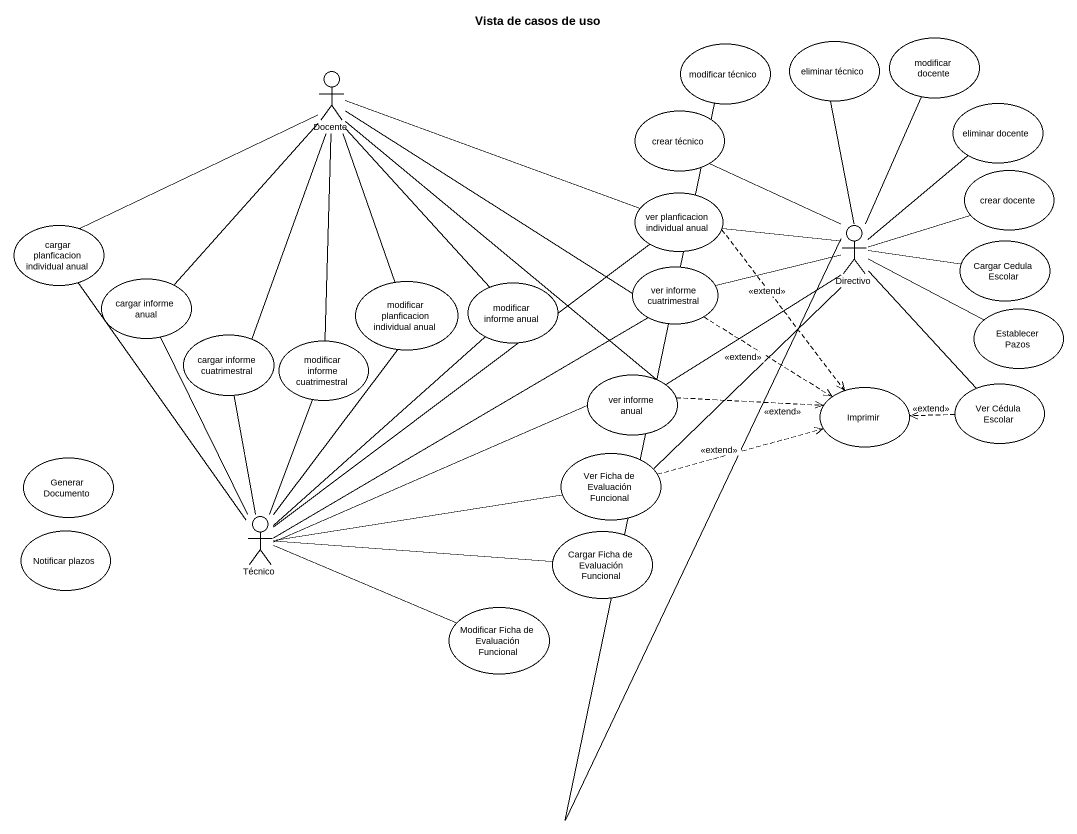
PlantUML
@startuml
title Vista de casos de uso
usecase "modificar técnico" as modificar_técnico
usecase "eliminar técnico" as eliminar_técnico
usecase "modificar docente" as modificar_docente
actor Docente
usecase "crear técnico" as crear_técnico
usecase "eliminar docente" as eliminar_docente
usecase "crear docente" as crear_docente
usecase "ver planficacion individual anual" as ver_planficacion_individual
usecase "cargar planficacion individual anual" as cargar_planficacion
actor Directivo
usecase "Cargar Cedula Escolar" as Cargar_Cedula_Escolar
usecase "cargar informe anual" as cargar_informe_anual
usecase "modificar planficacion individual anual" as modificar_planficacion
usecase "modificar informe anual" as modificar_informe_anual
usecase "ver informe cuatrimestral" as ver_informe_cuatrimestral
usecase "Establecer Pazos" as Establecer_Pazos
usecase "cargar informe cuatrimestral" as cargar_informe_cuatrimestral
usecase "modificar informe cuatrimestral" as modificar_informe
usecase "ver informe anual" as ver_informe_anual
usecase Imprimir
usecase "Ver Cédula Escolar" as Ver_Cédula_Escolar
usecase "Generar Documento" as Generar_Documento
usecase "Ver Ficha de Evaluación Funcional" as Ver_Ficha_de_Evaluación
actor Técnico
usecase "Notificar plazos" as Notificar_plazos
usecase "Cargar Ficha de Evaluación Funcional" as Cargar_Ficha_de_Evaluación
usecase "Modificar Ficha de Evaluación Funcional" as Modificar_Ficha_de
Docente -right- ver_planficacion_individual
Docente -left- cargar_planficacion
Docente -- cargar_informe_anual
Docente -- modificar_planficacion
Docente -- modificar_informe_anual
Docente -right- ver_informe_cuatrimestral
Docente -- cargar_informe_cuatrimestral
Docente -- modificar_informe
Docente -- ver_informe_anual
ver_planficacion_individual ..> Imprimir : <<extend>>
Directivo -up- modificar_técnico
Directivo -up- eliminar_técnico
Directivo -up- modificar_docente
Directivo -up- crear_técnico
Directivo -up- eliminar_docente
Directivo -right- crear_docente
Directivo -left- ver_planficacion_individual
Directivo -left- ver_informe_cuatrimestral
Directivo -- ver_informe_anual
Directivo -- Ver_Cédula_Escolar
Directivo -- Ver_Ficha_de_Evaluación
Cargar_Cedula_Escolar -left- Directivo
ver_informe_cuatrimestral ..> Imprimir : <<extend>>
Establecer_Pazos -left- Directivo
ver_informe_anual .right.> Imprimir : <<extend>>
Ver_Cédula_Escolar .left.> Imprimir : <<extend>>
Ver_Ficha_de_Evaluación .right.> Imprimir : <<extend>>
Técnico -up- ver_planficacion_individual
Técnico -up- cargar_planficacion
Técnico -up- cargar_informe_anual
Técnico -up- modificar_planficacion
Técnico -up- modificar_informe_anual
Técnico -up- ver_informe_cuatrimestral
Técnico -up- cargar_informe_cuatrimestral
Técnico -up- modificar_informe
Técnico -right- ver_informe_anual
Técnico -right- Ver_Ficha_de_Evaluación
Técnico -right- Cargar_Ficha_de_Evaluación
Técnico -right- Modificar_Ficha_de
@enduml
